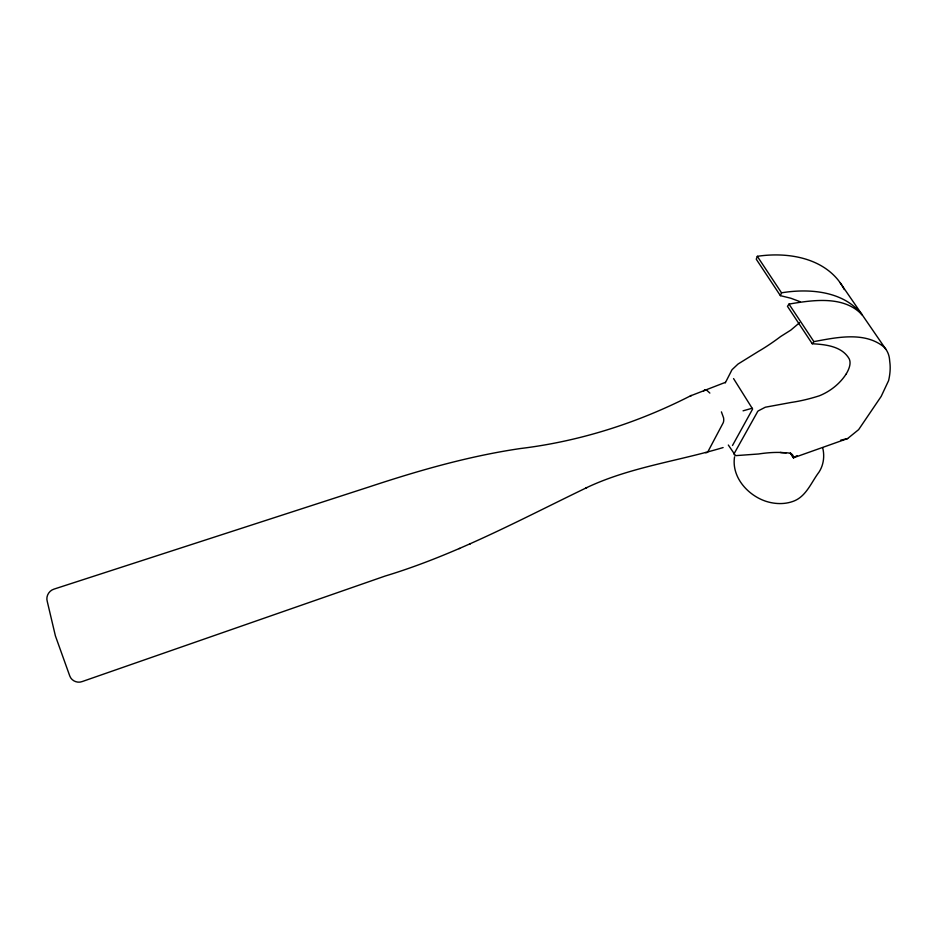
<?xml version="1.0" encoding="UTF-8"?>
<svg xmlns="http://www.w3.org/2000/svg" width="937" height="937" viewBox="0 0 937 937"><rect width="100%" height="100%" fill="white"/><g stroke="black" fill="none" stroke-linecap="round" stroke-linejoin="round"><path stroke-width="1.41" d="M734.549 456.823C731.305 477.249 748.113 495.755 766.689 501.541C775.145 504.094 784.351 504.434 792.749 501.482C806.136 496.95 811.149 482.438 818.997 472.131C823.611 465.08 824.724 456.178 822.756 448.073M800.139 301.714L790.84 298.235L780.38 295.647L781.528 292.824C808.994 288.256 843.85 290.845 862.145 314.879C843.991 295.237 812.578 300.074 788.989 304.092L787.467 306.329L812.25 343.75L813.902 341.63C836.319 337.472 864.956 331.148 884.188 347.194A273.1 74.117 -26.8 0 1 889.494 359.012L889.799 361.987A262.747 92.529 -29.8 0 1 888.604 380.598L881.178 396.41L858.643 429.626L847.61 438.563L793.452 457.795C793.58 451.154 784.316 453.321 780.216 452.454A80.805 32.842 -20 0 0 758.537 453.988L735.568 455.651L728.318 445.028M844.296 289.568A267.947 126.694 -32.9 0 0 837.584 279.355C818.516 256.597 784.96 252.17 757.307 256.316L756.264 259.221L780.38 295.647M725.285 382.882L731.176 371.345A6.899 1.968 -41.6 0 1 732.16 369.576L738.04 364.036L758.501 351.363A93.536 27.431 -42.7 0 0 780.673 336.512L790.828 330.105L799.577 322.715M732.5 445.485L752.634 409.024L733.566 378.595M845.994 374.261C839.716 383.936 830.006 391.49 819.383 395.789A95.363 43.781 -23.2 0 1 791.273 402.43L765.306 407.22L758.15 410.945A7.016 3.116 -21.5 0 0 757.073 412.62L734.784 452.477A6.688 2.858 -20.6 0 0 734.081 453.976L734.292 454.796M790.465 453.332L793.452 457.795L797.047 455.663M725.343 382.378L690.335 395.929L691.272 395.461C637.91 422.81 579.898 441.339 520.316 448.542C468.676 456.143 418.382 470.608 368.932 486.982L54.03 589.104C48.935 590.626 45.62 596.424 47.283 601.542L55.4 635.883L69.76 675.952C71.47 680.836 77.349 683.424 82.128 681.586L385.142 576.044C455.827 554.669 520.714 519.485 586.843 487.58L586.047 487.931C629.512 467.2 677.533 461.297 723.106 447.558M459.071 548.672L459.669 548.414M469.507 544.292L470.151 544.022M743.064 410.828L752.142 408.251M840.641 440.214L847.61 438.563M780.216 452.454L786.225 452.852M812.25 343.75C825.31 344.488 841.66 346.093 849.027 358.555A105.483 29.117 -28.3 0 1 846.029 374.238M709.848 393.072L706.334 389.839A8.374 4.064 71.9 0 0 703.546 391.233M840.29 282.927L885.863 349.29M757.307 256.316L781.528 292.824M788.989 304.092L813.902 341.63M790.406 452.829L793.452 457.795M721.408 411.87L723.587 417.879A8.421 4.111 71.4 0 1 723.071 423.044L708.044 451.447A8.175 3.877 70.9 0 1 705.315 452.559"/></g></svg>
